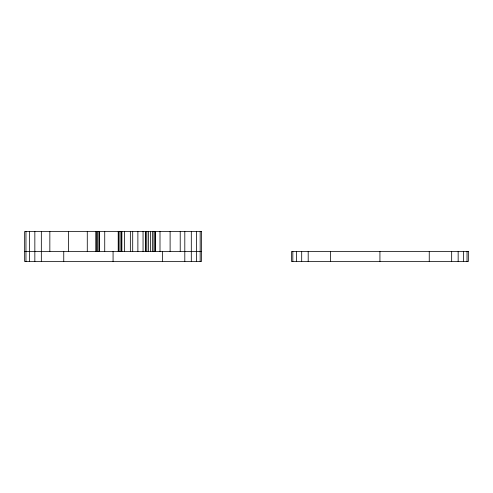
<?xml version="1.0" encoding="UTF-8"?>
<svg xmlns="http://www.w3.org/2000/svg" width="493" height="493" viewBox="0 0 493 493"><rect width="100%" height="100%" fill="white"/><g stroke="black" fill="none" stroke-linecap="round" stroke-linejoin="round"><path stroke-width="0.74" d="M24.65 251.504L201.489 251.504M467.037 251.504L467.037 261.518M463.463 251.504L463.463 261.518M458.157 251.504L458.157 261.518M451.668 251.504L451.668 261.518M429.249 251.504L429.249 261.518M379.93 251.504L379.93 261.518M330.612 251.504L330.612 261.518M308.193 251.504L308.193 261.518M301.698 251.504L301.698 261.518M296.398 251.504L296.398 261.518M292.824 251.504L292.824 261.518M200.176 231.482L200.176 261.518M196.602 231.482L196.602 261.518M191.302 231.482L191.302 261.518M184.807 231.482L184.807 261.518M180.216 231.482L180.216 251.504M170.11 231.482L170.11 251.504M162.388 251.504L162.388 261.518M160.003 231.482L160.003 251.504M155.412 231.482L155.412 251.504M155.018 231.482L155.018 251.504M153.945 231.482L153.945 251.504M152.355 231.482L152.355 251.504M150.408 231.482L150.408 251.504M148.461 231.482L148.461 251.504M146.865 231.482L146.865 251.504M145.792 231.482L145.792 251.504M145.404 231.482L145.404 251.504M143.05 231.482L143.05 251.504M137.88 231.482L137.88 251.504M132.703 231.482L132.703 251.504M130.355 231.482L130.355 251.504M124.526 231.482L124.526 251.504M121.876 231.482L121.876 251.504M121.303 231.482L121.303 251.504M120.046 231.482L120.046 251.504M118.782 231.482L118.782 251.504M118.209 231.482L118.209 251.504M113.07 251.504L113.07 261.518M104.732 231.482L104.732 251.504M99.457 231.482L99.457 251.504M98.883 231.482L98.883 251.504M97.62 231.482L97.62 251.504M96.357 231.482L96.357 251.504M95.784 231.482L95.784 251.504M87.279 231.482L87.279 251.504M68.558 231.482L68.558 251.504M63.751 251.504L63.751 261.518M49.842 231.482L49.842 251.504M41.332 231.482L41.332 261.518M34.843 231.482L34.843 261.518M29.537 231.482L29.537 261.518M25.963 231.482L25.963 261.518M201.489 231.482L24.65 231.482L24.65 261.518L201.489 261.518L201.489 231.482M468.35 251.504L291.511 251.504L291.511 261.518L468.35 261.518L468.35 251.504"/></g></svg>
